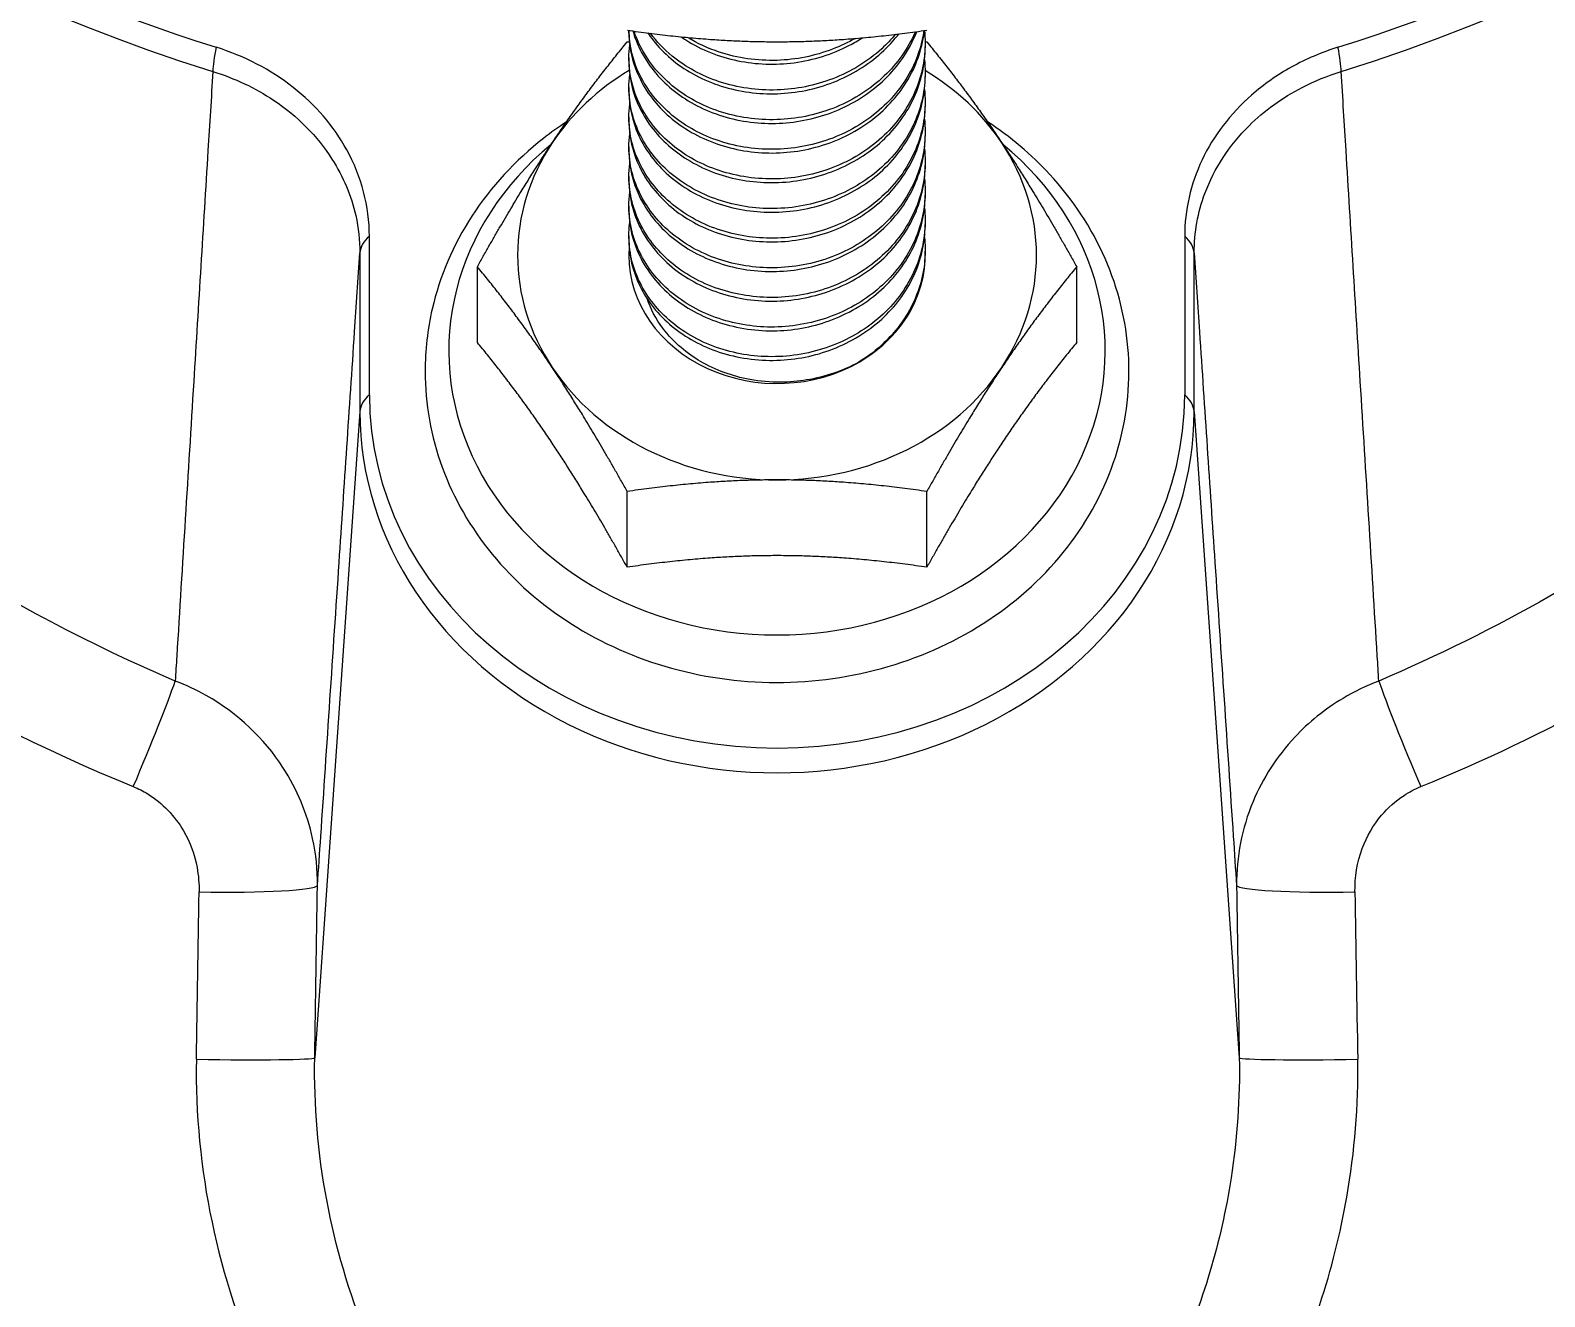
# Model space of a CAD drawing. Extents: x 0 to 216, y -4 to 280.
# Drawn here: x 65.376 to 69.636, y 144.346 to 147.908 of the extents above; entities that cross this region are included whole.
import ezdxf
from ezdxf import colors
from ezdxf.entities.mleader import LeaderData, LeaderLine
from ezdxf.math import Vec2, Vec3

# ---------------------------------------------------------------- set-up
doc = ezdxf.new("R2010")
doc.units = 0
doc.header["$LTSCALE"] = 10
doc.header["$MEASUREMENT"] = 0
doc.layers.add('CADdetails-1-ANNO', color=41, linetype='CONTINUOUS', lineweight=5)
doc.layers.add('CADdetails-3-FINE', color=11, linetype='CONTINUOUS', lineweight=5)
doc.styles.add('CADdetails-DIMENSIONS', font='ARIALN.TTF', dxfattribs={"height": 2.38})

msp = doc.modelspace()

# ---------------------------------------------------------------- linework, layer by layer
at = {"layer": 'CADdetails-3-FINE'}
for p, q in [((67.0595, 147.9078), (67.0595, 147.9032)), ((67.8928, 147.8719), (67.8928, 147.8615)), ((67.0595, 147.8303), (67.0595, 147.8198)), ((67.8928, 147.7886), (67.8928, 147.7782)), ((67.0595, 147.7469), (67.0595, 147.7365)), ((67.8928, 147.7053), (67.8928, 147.6948)), ((67.0595, 147.6636), (67.0595, 147.6532)), ((67.8928, 147.6219), (67.8928, 147.6115)), ((67.0595, 147.5803), (67.0595, 147.5698)), ((67.8928, 147.5386), (67.8928, 147.5282)), ((67.0595, 147.4969), (67.0595, 147.4865)), ((67.8928, 147.4553), (67.8928, 147.4448)), ((67.0595, 147.4136), (67.0595, 147.4032)), ((67.8928, 147.3719), (67.8928, 147.3615)), ((66.3294, 146.8824), (66.3294, 147.3286)), ((67.0595, 147.3303), (67.0595, 147.3198)), ((68.6229, 147.3286), (68.6229, 146.8824)), ((66.3028, 147.2821), (66.3028, 146.8358)), ((67.8928, 147.2886), (67.8928, 147.2782)), ((68.6496, 146.8358), (68.6496, 147.2821)), ((66.6332, 147.03), (66.6332, 147.2431)), ((68.3191, 147.03), (68.3191, 147.2431)), ((66.3028, 146.8358), (66.1758, 145.0181)), ((68.6496, 146.8358), (68.7765, 145.0181)), ((67.0547, 146.3978), (67.0547, 146.6109)), ((67.8976, 146.3978), (67.8976, 146.6109))]:
    msp.add_line(p, q, dxfattribs=at)
for centre, major_axis, ratio, start_param, end_param in [((67.4762, 151.6455), (-4.6467, 0), 0.866025, 5.86751, 7.507507), ((67.4762, 151.6455), (4.6467, 0), 0.866025, 5.058864, 6.698861), ((67.4762, 151.599), (-4.6734, 0), 0.866025, 6.222664, 7.507507), ((67.4762, 151.599), (4.6734, 0), 0.866025, 5.058864, 6.343707), ((65.957, 147.9515), (-0.0597, -0.1909), 0.169792, 5.262101, 5.750794), ((68.9953, 147.9515), (0.0597, -0.1909), 0.169792, 0.532392, 1.021084), ((67.4762, 147.2757), (-0.73, 0), 0.866025, 5.318126, 5.759587), ((67.4762, 147.2757), (-0.73, 0), 0.866025, 3.665191, 4.105035), ((67.4762, 147.0068), (-0.9233, 0), 0.866025, 5.471427, 10.236536), ((67.4762, 147.2757), (-0.73, 0), 0.866025, 5.759587, 6.806784), ((67.4762, 147.2757), (0.73, 0), 0.866025, 5.759587, 6.806784), ((66.5026, 147.2786), (-0.2, 0), 0.5, 5.759587, 6.248279), ((68.4497, 147.2786), (0.2, 0), 0.5, 0.034907, 0.523599), ((67.4762, 147.2757), (-0.4169, 0), 0.866025, 6.216881, 9.456617), ((67.4762, 147.2756), (0.4167, 0), 0.866025, 5.298147, 6.083545), ((67.4762, 147.2757), (0.73, 0), 0.866025, 3.665191, 4.712389), ((67.4762, 147.2757), (0.73, 0), 0.866025, 4.712389, 5.759587), ((66.5026, 146.8324), (-0.2, 0), 0.5, 5.759587, 6.248279), ((67.4762, 146.8824), (1.1467, 0), 0.866025, 3.141593, 6.283185), ((68.4497, 146.8324), (0.2, 0), 0.5, 0.034907, 0.523599), ((67.4762, 146.8358), (-1.1734, 0), 0.866025, 0, 3.141593), ((65.6654, 145.8136), (-0.1291, -0.3073), 0.038349, 1.479728, 2.620292), ((69.2869, 145.8136), (-0.1291, 0.3073), 0.038349, 0.5213, 1.661865), ((65.4851, 144.6672), (-0.2031, -11.29), 0.031125, 1.602051, 1.643803), ((65.8504, 145.5085), (0.3333, -0.0051), 0.072375, 4.713494, 6.252877), ((65.8182, 144.6613), (0.2031, 11.6233), 0.030233, 4.743612, 4.785364), ((69.102, 145.5085), (-0.3333, -0.0051), 0.072375, 0.030308, 1.569691), ((69.1341, 144.6613), (0.2031, -11.6233), 0.030233, 4.639414, 4.681166), ((69.4672, 144.6672), (-0.2031, 11.29), 0.031125, 1.497789, 1.539541), ((65.8427, 145.0239), (0.3333, -0.0055), 0.030686, 4.712896, 6.252943), ((69.1097, 145.0239), (-0.3333, -0.0055), 0.030686, 0.030243, 1.570289)]:
    msp.add_ellipse(centre, major_axis=major_axis, ratio=ratio, start_param=start_param, end_param=end_param, dxfattribs=at)
for points, knots in [([(62.8211, 151.9577), (62.7717, 151.8723), (62.7262, 151.7845), (62.4678, 151.2215), (62.3676, 150.6856), (62.4067, 149.9071), (62.437, 149.6849), (62.5822, 149.0259), (62.7509, 148.5887), (63.3027, 147.5974), (63.7429, 147.0637), (64.6871, 146.2768), (65.1578, 145.9878), (65.6654, 145.7808)], [-6.400554, -6.400554, -6.400554, -6.400554, -6.113838, -6.113838, -4.607716, -4.607716, -4.018804, -4.018804, -2.862647, -2.862647, -1.259429, -1.259429, 0, 0, 0, 0]), ([(69.2869, 145.7808), (69.6395, 145.9246), (69.9746, 146.108), (70.8692, 146.7258), (71.3678, 147.2394), (71.96, 148.1273), (72.1351, 148.4632), (72.4845, 149.3682), (72.5847, 149.9488), (72.5457, 150.7105), (72.5154, 150.9195), (72.3941, 151.4183), (72.2809, 151.6987), (72.1312, 151.9577)], [-9.551106, -9.551106, -9.551106, -9.551106, -8.676237, -8.676237, -7.032349, -7.032349, -6.113838, -6.113838, -4.607716, -4.607716, -4.018804, -4.018804, -3.15055, -3.15055, -3.15055, -3.15055]), ([(65.7832, 146.0777), (65.3087, 146.28), (64.8687, 146.5622), (63.9865, 147.3292), (63.5754, 147.8484), (63.0601, 148.8096), (62.9026, 149.2328), (62.767, 149.8689), (62.7388, 150.0831), (62.7215, 150.4377), (62.723, 150.5799), (62.7329, 150.7197)], [0, 0, 0, 0, 1.259429, 1.259429, 2.862647, 2.862647, 4.018804, 4.018804, 4.607716, 4.607716, 5.010096, 5.010096, 5.010096, 5.010096]), ([(72.2197, 150.7199), (72.2213, 150.6967), (72.2227, 150.6735), (72.25, 150.1238), (72.1565, 149.5637), (71.8303, 148.688), (71.6667, 148.3624), (71.1138, 147.5003), (70.648, 147.0001), (69.8119, 146.3973), (69.4987, 146.2182), (69.1691, 146.0777)], [4.541007, 4.541007, 4.541007, 4.541007, 4.607716, 4.607716, 6.113838, 6.113838, 7.032349, 7.032349, 8.676237, 8.676237, 9.551106, 9.551106, 9.551106, 9.551106]), ([(67.0595, 147.9032), (67.0595, 147.8686), (67.0657, 147.8341), (67.0939, 147.7579), (67.1198, 147.7179), (67.1887, 147.6486), (67.2311, 147.6201), (67.3268, 147.5791), (67.3792, 147.5669), (67.4872, 147.5606), (67.5418, 147.5666), (67.646, 147.5967), (67.6945, 147.6204), (67.7792, 147.6827), (67.8145, 147.7206), (67.8671, 147.8064), (67.8838, 147.8534), (67.8903, 147.9037), (67.8905, 147.9056), (67.8907, 147.9075)], [-24.1616101, -24.1616101, -24.1616101, -24.1616101, -24.0711545, -24.0711545, -23.9533889, -23.9533889, -23.8351028, -23.8351028, -23.7172949, -23.7172949, -23.5991623, -23.5991623, -23.4813072, -23.4813072, -23.363326, -23.363326, -23.245419, -23.245419, -23.2407649, -23.2407649, -23.2407649, -23.2407649]), ([(67.8909, 147.9075), (67.8922, 147.8957), (67.8928, 147.8839), (67.8928, 147.822), (67.8816, 147.7723), (67.839, 147.6815), (67.8087, 147.6409), (67.7314, 147.5705), (67.6844, 147.5418), (67.583, 147.5026), (67.5298, 147.4919), (67.4204, 147.4886), (67.3652, 147.4965), (67.2644, 147.5298), (67.2195, 147.5543), (67.1429, 147.6173), (67.1122, 147.6553), (67.0703, 147.7392), (67.0595, 147.7844), (67.0595, 147.83)], [-1.030649, -1.030649, -1.030649, -1.030649, -1.000369, -1.000369, -0.873072, -0.873072, -0.750578, -0.750578, -0.623165, -0.623165, -0.500558, -0.500558, -0.373027, -0.373027, -0.250308, -0.250308, -0.125179, -0.125179, -0.000001, -0.000001, -0.000001, -0.000001]), ([(67.8894, 147.9073), (67.8846, 147.8738), (67.8747, 147.8408), (67.839, 147.7648), (67.8087, 147.7242), (67.7314, 147.6539), (67.6844, 147.6251), (67.583, 147.5859), (67.5298, 147.5752), (67.4204, 147.5719), (67.3652, 147.5798), (67.2644, 147.6131), (67.2195, 147.6376), (67.1421, 147.7013), (67.111, 147.7402), (67.0707, 147.8227), (67.0604, 147.8649), (67.0596, 147.9078)], [-2.9498728, -2.9498728, -2.9498728, -2.9498728, -2.8640952, -2.8640952, -2.7424975, -2.7424975, -2.6160164, -2.6160164, -2.494307, -2.494307, -2.3677097, -2.3677097, -2.2458886, -2.2458886, -2.119175, -2.119175, -2.002461, -2.002461, -2.002461, -2.002461]), ([(67.0708, 147.9062), (67.0712, 147.9047), (67.0716, 147.9033), (67.0853, 147.8578), (67.1088, 147.8165), (67.1733, 147.7445), (67.2136, 147.7143), (67.3062, 147.669), (67.3579, 147.6544), (67.465, 147.6433), (67.5193, 147.6467), (67.6249, 147.6718), (67.675, 147.6933), (67.763, 147.7515), (67.8002, 147.7874), (67.8456, 147.8526), (67.8592, 147.8781), (67.8694, 147.9045)], [-22.1894316, -22.1894316, -22.1894316, -22.1894316, -22.185447, -22.185447, -22.0672178, -22.0672178, -21.9500762, -21.9500762, -21.8317719, -21.8317719, -21.7147542, -21.7147542, -21.5963719, -21.5963719, -21.4794722, -21.4794722, -21.4115159, -21.4115159, -21.4115159, -21.4115159]), ([(67.8649, 147.9039), (67.8633, 147.9002), (67.8617, 147.8964), (67.839, 147.8481), (67.8087, 147.8075), (67.7314, 147.7372), (67.6844, 147.7084), (67.583, 147.6692), (67.5298, 147.6585), (67.4204, 147.6552), (67.3652, 147.6631), (67.2644, 147.6965), (67.2195, 147.721), (67.1421, 147.7847), (67.111, 147.8235), (67.0838, 147.8793), (67.0784, 147.8924), (67.0741, 147.9058)], [-4.8506406, -4.8506406, -4.8506406, -4.8506406, -4.8405471, -4.8405471, -4.7198393, -4.7198393, -4.5942838, -4.5942838, -4.4734651, -4.4734651, -4.3477942, -4.3477942, -4.2268646, -4.2268646, -4.1010783, -4.1010783, -4.0634736, -4.0634736, -4.0634736, -4.0634736]), ([(67.1124, 147.9006), (67.1172, 147.8936), (67.1222, 147.8868), (67.1568, 147.8429), (67.1945, 147.8109), (67.2836, 147.7608), (67.3343, 147.7435), (67.4402, 147.7271), (67.4943, 147.7277), (67.6011, 147.7471), (67.6528, 147.7662), (67.7444, 147.8199), (67.7836, 147.8536), (67.8161, 147.8946), (67.8174, 147.8963), (67.8187, 147.8979)], [-20.2054718, -20.2054718, -20.2054718, -20.2054718, -20.1844577, -20.1844577, -20.0681208, -20.0681208, -19.9491376, -19.9491376, -19.8328672, -19.8328672, -19.7137934, -19.7137934, -19.5975814, -19.5975814, -19.5927447, -19.5927447, -19.5927447, -19.5927447]), ([(67.8095, 147.8968), (67.7977, 147.8826), (67.7848, 147.8691), (67.7313, 147.8205), (67.6844, 147.7918), (67.583, 147.7526), (67.5298, 147.7419), (67.4204, 147.7386), (67.3652, 147.7465), (67.2644, 147.7798), (67.2195, 147.8043), (67.1581, 147.8548), (67.1377, 147.8763), (67.1205, 147.8996)], [-6.7268375, -6.7268375, -6.7268375, -6.7268375, -6.682712, -6.682712, -6.5580751, -6.5580751, -6.4381405, -6.4381405, -6.3133892, -6.3133892, -6.1933444, -6.1933444, -6.1192706, -6.1192706, -6.1192706, -6.1192706]), ([(67.2061, 147.8899), (67.2105, 147.8868), (67.2149, 147.8838), (67.2629, 147.8533), (67.3126, 147.8334), (67.4173, 147.812), (67.471, 147.81), (67.5789, 147.8243), (67.6318, 147.8409), (67.6923, 147.8725), (67.7042, 147.8795), (67.7157, 147.8869)], [-18.1972221, -18.1972221, -18.1972221, -18.1972221, -18.184708, -18.184708, -18.0649913, -18.0649913, -17.9489594, -17.9489594, -17.8291503, -17.8291503, -17.7984682, -17.7984682, -17.7984682, -17.7984682]), ([(67.6958, 147.8852), (67.6758, 147.8737), (67.6546, 147.8636), (67.5829, 147.8359), (67.5298, 147.8252), (67.4204, 147.8219), (67.3651, 147.8298), (67.282, 147.8573), (67.2521, 147.8712), (67.2247, 147.888)], [-8.5601261, -8.5601261, -8.5601261, -8.5601261, -8.5074991, -8.5074991, -8.3884418, -8.3884418, -8.2646031, -8.2646031, -8.1880246, -8.1880246, -8.1880246, -8.1880246]), ([(66.3294, 147.3286), (66.3294, 147.3706), (66.324, 147.4125), (66.3026, 147.4944), (66.2867, 147.5342), (66.2292, 147.6386), (66.1779, 147.6982), (66.0519, 147.7971), (65.9782, 147.8354), (65.8982, 147.8604)], [-0.6106434, -0.6106434, -0.6106434, -0.6106434, -0.4997395, -0.4997395, -0.3888456, -0.3888456, -0.1945069, -0.1945069, 0, 0, 0, 0]), ([(67.0595, 147.8199), (67.0595, 147.7807), (67.0674, 147.7417), (67.1009, 147.6625), (67.1285, 147.6236), (67.2007, 147.5563), (67.2448, 147.529), (67.3427, 147.4914), (67.3955, 147.4811), (67.5041, 147.4784), (67.5589, 147.4864), (67.6619, 147.5204), (67.7092, 147.5458), (67.7912, 147.611), (67.825, 147.6506), (67.8734, 147.7386), (67.8878, 147.7859), (67.8925, 147.8434), (67.8928, 147.8525), (67.8928, 147.8615)], [-26.0668104, -26.0668104, -26.0668104, -26.0668104, -25.9643018, -25.9643018, -25.8466867, -25.8466867, -25.7271471, -25.7271471, -25.6095317, -25.6095317, -25.4901485, -25.4901485, -25.3725274, -25.3725274, -25.2533012, -25.2533012, -25.1356693, -25.1356693, -25.1135922, -25.1135922, -25.1135922, -25.1135922]), ([(69.0541, 147.8604), (69.0085, 147.8462), (68.9648, 147.8275), (68.8831, 147.7823), (68.8453, 147.7558), (68.7515, 147.6735), (68.7041, 147.6115), (68.6395, 147.4752), (68.6229, 147.4023), (68.6229, 147.3286)], [-0.6106434, -0.6106434, -0.6106434, -0.6106434, -0.4997395, -0.4997395, -0.3888456, -0.3888456, -0.1945069, -0.1945069, 0, 0, 0, 0]), ([(65.8892, 147.7922), (65.8846, 147.7181), (65.88, 147.644), (65.8621, 147.3533), (65.8487, 147.1366), (65.8353, 146.9199), (65.8194, 146.6625), (65.8035, 146.4051), (65.7861, 146.1244), (65.7846, 146.101), (65.7832, 146.0777)], [-3.531698, -3.531698, -3.531698, -3.531698, -3.207038, -3.207038, -2.257208, -2.257208, -2.257208, -1.128604, -1.128604, -1.026243, -1.026243, -1.026243, -1.026243]), ([(65.8892, 147.7922), (65.9506, 147.7733), (66.0085, 147.7459), (66.127, 147.6668), (66.1832, 147.6101), (66.2558, 147.4966), (66.2784, 147.443), (66.2988, 147.3528), (66.3028, 147.3174), (66.3028, 147.2821)], [-0.7707421, -0.7707421, -0.7707421, -0.7707421, -0.5739257, -0.5739257, -0.3188476, -0.3188476, -0.1226337, -0.1226337, 0, 0, 0, 0]), ([(67.8908, 147.8251), (67.8921, 147.8132), (67.8928, 147.8012), (67.8929, 147.7411), (67.8827, 147.6934), (67.8417, 147.6019), (67.8107, 147.5594), (67.7334, 147.489), (67.6886, 147.461), (67.5879, 147.4203), (67.5327, 147.4087), (67.4232, 147.4052), (67.3701, 147.4124), (67.2686, 147.4443), (67.2216, 147.4693), (67.1441, 147.5329), (67.1137, 147.57), (67.0709, 147.6537), (67.0596, 147.6997), (67.0595, 147.7587), (67.0602, 147.7711), (67.0618, 147.7834)], [-34.115565, -34.115565, -34.115565, -34.115565, -34.083951, -34.083951, -33.957161, -33.957161, -33.825399, -33.825399, -33.698725, -33.698725, -33.567084, -33.567084, -33.440525, -33.440525, -33.309005, -33.309005, -33.182562, -33.182562, -33.051162, -33.051162, -33.016164, -33.016164, -33.016164, -33.016164]), ([(68.6496, 147.2821), (68.6496, 147.3388), (68.6598, 147.3956), (68.7059, 147.5194), (68.7484, 147.5845), (68.8469, 147.682), (68.8974, 147.7185), (68.988, 147.7654), (69.0249, 147.7804), (69.0632, 147.7922)], [-0.7707421, -0.7707421, -0.7707421, -0.7707421, -0.5739418, -0.5739418, -0.3188565, -0.3188565, -0.1226371, -0.1226371, 0, 0, 0, 0]), ([(69.1691, 146.0777), (69.1677, 146.101), (69.1662, 146.1244), (69.1489, 146.4051), (69.1329, 146.6625), (69.117, 146.92), (69.1036, 147.1366), (69.0903, 147.3533), (69.0723, 147.6441), (69.0677, 147.7181), (69.0632, 147.7922)], [-3.130672, -3.130672, -3.130672, -3.130672, -3.028284, -3.028284, -1.899652, -1.899652, -1.899652, -0.949826, -0.949826, -0.625217, -0.625217, -0.625217, -0.625217]), ([(67.0595, 147.7365), (67.0595, 147.6943), (67.0687, 147.6524), (67.1058, 147.5713), (67.1345, 147.533), (67.2089, 147.4673), (67.2542, 147.4408), (67.3535, 147.4055), (67.4065, 147.3964), (67.5154, 147.3962), (67.5704, 147.4056), (67.6726, 147.4422), (67.7189, 147.4686), (67.7991, 147.536), (67.8318, 147.5767), (67.8773, 147.6661), (67.8901, 147.7136), (67.8927, 147.7673), (67.8928, 147.7728), (67.8928, 147.7782)], [-27.9784203, -27.9784203, -27.9784203, -27.9784203, -27.8676288, -27.8676288, -27.74984, -27.74984, -27.6290889, -27.6290889, -27.5113376, -27.5113376, -27.3907333, -27.3907333, -27.2730154, -27.2730154, -27.1525594, -27.1525594, -27.0348705, -27.0348705, -27.021635, -27.021635, -27.021635, -27.021635]), ([(67.8908, 147.7417), (67.8921, 147.7299), (67.8928, 147.718), (67.8929, 147.658), (67.8827, 147.6102), (67.8418, 147.5187), (67.8108, 147.4762), (67.7336, 147.4057), (67.6887, 147.3777), (67.588, 147.337), (67.5329, 147.3254), (67.4234, 147.3219), (67.3703, 147.329), (67.2688, 147.3609), (67.2217, 147.3859), (67.1442, 147.4495), (67.1138, 147.4866), (67.071, 147.5702), (67.0596, 147.6162), (67.0595, 147.6753), (67.0602, 147.6877), (67.0618, 147.7001)], [-32.053402, -32.053402, -32.053402, -32.053402, -32.02215, -32.02215, -31.896284, -31.896284, -31.765485, -31.765485, -31.639734, -31.639734, -31.509054, -31.509054, -31.383419, -31.383419, -31.252858, -31.252858, -31.127338, -31.127338, -30.996897, -30.996897, -30.961972, -30.961972, -30.961972, -30.961972]), ([(67.0595, 147.6532), (67.0595, 147.6092), (67.0695, 147.5657), (67.1095, 147.4819), (67.1403, 147.4429), (67.217, 147.3788), (67.2617, 147.354), (67.3603, 147.3206), (67.4133, 147.3124), (67.5225, 147.3136), (67.5776, 147.3239), (67.6792, 147.3622), (67.7249, 147.3893), (67.8039, 147.4579), (67.8359, 147.4993), (67.8796, 147.5896), (67.8913, 147.6372), (67.8928, 147.6886), (67.8928, 147.6917), (67.8928, 147.6948)], [-29.8991165, -29.8991165, -29.8991165, -29.8991165, -29.7832052, -29.7832052, -29.6606288, -29.6606288, -29.5427756, -29.5427756, -29.4246183, -29.4246183, -29.3028791, -29.3028791, -29.1847845, -29.1847845, -29.0631824, -29.0631824, -28.9451474, -28.9451474, -28.9374854, -28.9374854, -28.9374854, -28.9374854]), ([(67.8908, 147.6584), (67.8921, 147.6466), (67.8928, 147.6348), (67.893, 147.5749), (67.8828, 147.5271), (67.842, 147.4356), (67.811, 147.3931), (67.7338, 147.3226), (67.689, 147.2945), (67.5884, 147.2538), (67.5332, 147.2421), (67.4238, 147.2385), (67.3706, 147.2456), (67.2691, 147.2774), (67.2221, 147.3024), (67.1444, 147.3659), (67.114, 147.4029), (67.0711, 147.4865), (67.0597, 147.5325), (67.0595, 147.5917), (67.0602, 147.6043), (67.0618, 147.6167)], [-30.006166, -30.006166, -30.006166, -30.006166, -29.975384, -29.975384, -29.850435, -29.850435, -29.720588, -29.720588, -29.595753, -29.595753, -29.466024, -29.466024, -29.341303, -29.341303, -29.211692, -29.211692, -29.087084, -29.087084, -28.957592, -28.957592, -28.922587, -28.922587, -28.922587, -28.922587]), ([(66.4862, 146.949), (66.4862, 146.8573), (66.5026, 146.7656), (66.5665, 146.5911), (66.6143, 146.5084), (66.7368, 146.3592), (66.812, 146.2931), (66.9827, 146.1842), (67.0786, 146.1419), (67.2811, 146.0858), (67.3877, 146.0722), (67.6008, 146.0756), (67.7072, 146.0927), (67.9086, 146.1559), (68.0036, 146.202), (68.1717, 146.3188), (68.2451, 146.3892), (68.3619, 146.5467), (68.4059, 146.6334), (68.4598, 146.8136), (68.4705, 146.9068), (68.4586, 147.0907), (68.4363, 147.1813), (68.3612, 147.3524), (68.3081, 147.4326), (68.1914, 147.5588), (68.1326, 147.6084), (68.0681, 147.6509)], [0, 0, 0, 0, 0.307176, 0.307176, 0.617837, 0.617837, 0.936048, 0.936048, 1.260887, 1.260887, 1.589273, 1.589273, 1.918601, 1.918601, 2.246726, 2.246726, 2.570881, 2.570881, 2.887911, 2.887911, 3.19753, 3.19753, 3.504831, 3.504831, 3.81672, 3.81672, 4.062133, 4.062133, 4.062133, 4.062133]), ([(66.8842, 147.6509), (66.8619, 147.6362), (66.8402, 147.6206), (66.7398, 147.542), (66.6713, 147.4679), (66.5654, 147.3048), (66.5273, 147.2162), (66.4929, 147.0666), (66.4862, 147.0078), (66.4862, 146.949)], [5.3626447, 5.3626447, 5.3626447, 5.3626447, 5.4476765, 5.4476765, 5.770745, 5.770745, 6.0862955, 6.0862955, 6.2831853, 6.2831853, 6.2831853, 6.2831853]), ([(67.8908, 147.5751), (67.8921, 147.5635), (67.8928, 147.5518), (67.8931, 147.4921), (67.8829, 147.4443), (67.8423, 147.3528), (67.8114, 147.3102), (67.7344, 147.2396), (67.6896, 147.2115), (67.589, 147.1706), (67.5339, 147.1589), (67.4245, 147.1551), (67.3713, 147.1622), (67.2697, 147.1938), (67.2226, 147.2187), (67.1449, 147.282), (67.1144, 147.3191), (67.0713, 147.4025), (67.0598, 147.4485), (67.0594, 147.5079), (67.0602, 147.5207), (67.0618, 147.5334)], [-27.973612, -27.973612, -27.973612, -27.973612, -27.943498, -27.943498, -27.819454, -27.819454, -27.690549, -27.690549, -27.566617, -27.566617, -27.437829, -27.437829, -27.31401, -27.31401, -27.185338, -27.185338, -27.061631, -27.061631, -26.933076, -26.933076, -26.897708, -26.897708, -26.897708, -26.897708]), ([(67.0595, 147.5698), (67.0595, 147.5255), (67.0697, 147.4816), (67.1102, 147.3976), (67.1411, 147.3586), (67.2182, 147.2947), (67.2629, 147.2701), (67.3635, 147.2364), (67.4187, 147.2283), (67.528, 147.2312), (67.5812, 147.2417), (67.6828, 147.2805), (67.7298, 147.3091), (67.8075, 147.379), (67.838, 147.4195), (67.8811, 147.5102), (67.8926, 147.5597), (67.8928, 147.6103), (67.8928, 147.6109), (67.8928, 147.6115)], [-31.8321219, -31.8321219, -31.8321219, -31.8321219, -31.7144138, -31.7144138, -31.5909514, -31.5909514, -31.4722516, -31.4722516, -31.3489009, -31.3489009, -31.230308, -31.230308, -31.1070687, -31.1070687, -30.9885824, -30.9885824, -30.8654542, -30.8654542, -30.8639521, -30.8639521, -30.8639521, -30.8639521]), ([(67.8908, 147.4917), (67.8921, 147.4805), (67.8927, 147.4691), (67.8932, 147.4097), (67.8832, 147.362), (67.8428, 147.2703), (67.812, 147.2277), (67.7353, 147.1569), (67.6906, 147.1287), (67.5902, 147.0876), (67.5351, 147.0758), (67.4258, 147.0717), (67.3726, 147.0786), (67.2709, 147.1099), (67.2237, 147.1347), (67.1458, 147.1978), (67.1151, 147.2347), (67.0717, 147.3181), (67.06, 147.364), (67.0594, 147.4238), (67.0601, 147.437), (67.0618, 147.4501)], [-25.955378, -25.955378, -25.955378, -25.955378, -25.926296, -25.926296, -25.803143, -25.803143, -25.675166, -25.675166, -25.552123, -25.552123, -25.424261, -25.424261, -25.301327, -25.301327, -25.17358, -25.17358, -25.050755, -25.050755, -24.923122, -24.923122, -24.886886, -24.886886, -24.886886, -24.886886]), ([(67.0595, 147.4865), (67.0595, 147.4419), (67.0698, 147.3978), (67.1106, 147.3137), (67.1416, 147.2748), (67.2188, 147.211), (67.2636, 147.1864), (67.3643, 147.1529), (67.4195, 147.1449), (67.5289, 147.148), (67.582, 147.1586), (67.6835, 147.1976), (67.7306, 147.2262), (67.8081, 147.2963), (67.8385, 147.3369), (67.8813, 147.4276), (67.8927, 147.4772), (67.8928, 147.5275), (67.8928, 147.5279), (67.8928, 147.5282)], [-33.7787226, -33.7787226, -33.7787226, -33.7787226, -33.6596309, -33.6596309, -33.5352681, -33.5352681, -33.4157049, -33.4157049, -33.2914554, -33.2914554, -33.1720008, -33.1720008, -33.0478643, -33.0478643, -32.9285182, -32.9285182, -32.8044945, -32.8044945, -32.803694, -32.803694, -32.803694, -32.803694]), ([(67.0595, 147.4032), (67.0595, 147.3585), (67.0698, 147.3143), (67.1108, 147.2301), (67.1418, 147.1912), (67.2191, 147.1274), (67.264, 147.1029), (67.3647, 147.0695), (67.4199, 147.0615), (67.5293, 147.0647), (67.5825, 147.0754), (67.6839, 147.1144), (67.7309, 147.1431), (67.8084, 147.2134), (67.8387, 147.2539), (67.8815, 147.3447), (67.8928, 147.3944), (67.8928, 147.4445), (67.8928, 147.4447), (67.8928, 147.4448)], [-35.7393163, -35.7393163, -35.7393163, -35.7393163, -35.6190658, -35.6190658, -35.4937915, -35.4937915, -35.3733531, -35.3733531, -35.2481933, -35.2481933, -35.1278648, -35.1278648, -35.0028193, -35.0028193, -34.8826006, -34.8826006, -34.7576692, -34.7576692, -34.7572514, -34.7572514, -34.7572514, -34.7572514]), ([(67.8908, 147.4084), (67.892, 147.3977), (67.8927, 147.387), (67.8934, 147.3282), (67.8837, 147.2804), (67.8438, 147.1886), (67.8133, 147.1459), (67.737, 147.0748), (67.6925, 147.0465), (67.5924, 147.0049), (67.5374, 146.9928), (67.4281, 146.9882), (67.3748, 146.9949), (67.273, 147.0256), (67.2257, 147.0502), (67.1473, 147.1129), (67.1164, 147.1496), (67.0724, 147.2327), (67.0604, 147.2785), (67.0593, 147.339), (67.06, 147.3529), (67.0618, 147.3667)], [-23.950906, -23.950906, -23.950906, -23.950906, -23.923512, -23.923512, -23.801227, -23.801227, -23.67416, -23.67416, -23.551981, -23.551981, -23.425026, -23.425026, -23.302953, -23.302953, -23.176109, -23.176109, -23.054142, -23.054142, -22.927409, -22.927409, -22.889402, -22.889402, -22.889402, -22.889402]), ([(67.0595, 147.3198), (67.0595, 147.2751), (67.0698, 147.2308), (67.1109, 147.1466), (67.142, 147.1077), (67.2193, 147.044), (67.2642, 147.0195), (67.3649, 146.9861), (67.4201, 146.9782), (67.5296, 146.9814), (67.5827, 146.9921), (67.6842, 147.0312), (67.7311, 147.06), (67.8086, 147.1302), (67.8388, 147.1708), (67.8816, 147.2617), (67.8928, 147.3113), (67.8928, 147.3613), (67.8928, 147.3614), (67.8928, 147.3615)], [-37.71417, -37.71417, -37.71417, -37.71417, -37.5928807, -37.5928807, -37.4666857, -37.4666857, -37.3453626, -37.3453626, -37.2192832, -37.2192832, -37.0980711, -37.0980711, -36.9721071, -36.9721071, -36.8510059, -36.8510059, -36.7251572, -36.7251572, -36.7249473, -36.7249473, -36.7249473, -36.7249473]), ([(67.8908, 147.3251), (67.8919, 147.3154), (67.8925, 147.3057), (67.8938, 147.248), (67.8846, 147.2002), (67.8456, 147.1083), (67.8155, 147.0653), (67.7557, 147.0086), (67.7321, 146.9905), (67.7065, 146.9749)], [-21.9593005, -21.9593005, -21.9593005, -21.9593005, -21.9347465, -21.9347465, -21.813292, -21.813292, -21.6871083, -21.6871083, -21.6173294, -21.6173294, -21.6173294, -21.6173294]), ([(66.1835, 145.5027), (66.1866, 145.5485), (66.1897, 145.5944), (66.21, 145.8972), (66.2272, 146.1542), (66.2444, 146.4112), (66.2589, 146.6275), (66.2734, 146.8438), (66.2928, 147.1341), (66.2978, 147.2081), (66.3028, 147.2821)], [0.92718, 0.92718, 0.92718, 0.92718, 1.128604, 1.128604, 2.257208, 2.257208, 2.257208, 3.207038, 3.207038, 3.531698, 3.531698, 3.531698, 3.531698]), ([(67.8846, 147.204), (67.89, 147.2284), (67.8928, 147.2532), (67.8928, 147.2781), (67.8928, 147.2781), (67.8928, 147.2782)], [-38.7702319, -38.7702319, -38.7702319, -38.7702319, -38.70710418, -38.70710418, -38.70700707, -38.70700707, -38.70700707, -38.70700707]), ([(68.6496, 147.2821), (68.6545, 147.2081), (68.6595, 147.1342), (68.6789, 146.8439), (68.6934, 146.6275), (68.7079, 146.4112), (68.7252, 146.1542), (68.7424, 145.8972), (68.7627, 145.5944), (68.7658, 145.5485), (68.7688, 145.5027)], [0.625217, 0.625217, 0.625217, 0.625217, 0.949826, 0.949826, 1.899652, 1.899652, 1.899652, 3.028284, 3.028284, 3.229735, 3.229735, 3.229735, 3.229735]), ([(67.7065, 146.9749), (67.6614, 146.9501), (67.6115, 146.933), (67.514, 146.9171), (67.4589, 146.9149), (67.3498, 146.935), (67.303, 146.9522), (67.2249, 146.9979), (67.186, 147.0285), (67.1354, 147.0964), (67.1206, 147.1242), (67.1106, 147.1533)], [0, 0, 0, 0, 0.1206567, 0.1206567, 0.2260747, 0.2260747, 0.3138765, 0.3138765, 0.3907625, 0.3907625, 0.4376187, 0.4376187, 0.4376187, 0.4376187]), ([(66.1835, 145.5027), (66.1838, 145.5469), (66.1793, 145.5912), (66.1546, 145.7046), (66.1267, 145.7726), (66.0339, 145.9156), (65.9599, 145.9865), (65.8427, 146.0526), (65.8135, 146.0662), (65.7832, 146.0777)], [0, 0, 0, 0, 0.0542979, 0.0542979, 0.1411744, 0.1411744, 0.254114, 0.254114, 0.2891759, 0.2891759, 0.2891759, 0.2891759]), ([(69.1691, 146.0777), (69.1339, 146.0644), (69.1001, 146.048), (69.0174, 145.9987), (68.9717, 145.9616), (68.8819, 145.8658), (68.8424, 145.8039), (68.7836, 145.6628), (68.7682, 145.5825), (68.7688, 145.5027)], [0, 0, 0, 0, 0.0408375, 0.0408375, 0.1061774, 0.1061774, 0.1911194, 0.1911194, 0.2891752, 0.2891752, 0.2891752, 0.2891752]), ([(65.6654, 145.7808), (65.6795, 145.775), (65.6932, 145.7681), (65.7478, 145.7345), (65.7821, 145.6982), (65.825, 145.6244), (65.8378, 145.5893), (65.8488, 145.5304), (65.8507, 145.5074), (65.8504, 145.4844)], [-0.2891759, -0.2891759, -0.2891759, -0.2891759, -0.254114, -0.254114, -0.1411744, -0.1411744, -0.0542979, -0.0542979, 0, 0, 0, 0]), ([(69.102, 145.4844), (69.1013, 145.5259), (69.1081, 145.5676), (69.1351, 145.6406), (69.1533, 145.6725), (69.195, 145.7217), (69.2162, 145.7406), (69.2547, 145.7658), (69.2705, 145.774), (69.2869, 145.7808)], [-0.2891752, -0.2891752, -0.2891752, -0.2891752, -0.1911194, -0.1911194, -0.1061774, -0.1061774, -0.0408375, -0.0408375, 0, 0, 0, 0]), ([(67.1556, 143.367), (67.1385, 143.3729), (67.1215, 143.3793), (66.9367, 143.4538), (66.7852, 143.5649), (66.5157, 143.8532), (66.4031, 144.0366), (66.2216, 144.481), (66.1706, 144.7509), (66.1758, 145.0181)], [2.485884, 2.485884, 2.485884, 2.485884, 2.537134, 2.537134, 3.050255, 3.050255, 3.627498, 3.627498, 4.351324, 4.351324, 4.351324, 4.351324]), ([(68.7765, 145.0181), (68.7787, 144.9054), (68.7709, 144.7921), (68.7258, 144.5016), (68.6737, 144.3264), (68.5019, 143.9498), (68.366, 143.7553), (68.077, 143.5001), (67.942, 143.4171), (67.7968, 143.367)], [0, 0, 0, 0, 0.305335, 0.305335, 0.793871, 0.793871, 1.428968, 1.428968, 1.865442, 1.865442, 1.865442, 1.865442]), ([(65.8427, 145.0137), (65.8374, 144.7063), (65.903, 144.3978), (66.1326, 143.8926), (66.2744, 143.6851), (66.6125, 143.3601), (66.8021, 143.2353), (67.0332, 143.1516), (67.0543, 143.1445), (67.0757, 143.1379)], [-4.351324, -4.351324, -4.351324, -4.351324, -3.627498, -3.627498, -3.050255, -3.050255, -2.537134, -2.537134, -2.485884, -2.485884, -2.485884, -2.485884]), ([(67.8767, 143.1379), (68.0581, 143.1941), (68.227, 143.2872), (68.5892, 143.5745), (68.76, 143.7942), (68.9771, 144.2219), (69.0433, 144.4215), (69.1014, 144.7541), (69.1119, 144.884), (69.1097, 145.0137)], [-1.865442, -1.865442, -1.865442, -1.865442, -1.428968, -1.428968, -0.793871, -0.793871, -0.305335, -0.305335, 0, 0, 0, 0])]:
    msp.add_open_spline(points, degree=3, knots=knots, dxfattribs=at)
for points, weights in [([(66.844, 147.5918), (66.9418, 147.7385), (67.0547, 147.8753)], [1, 1.0379548493, 1]), ([(67.0547, 147.8753), (67.0577, 147.8757), (67.0608, 147.8762)], [1, 1.00049141177, 1.00097009866]), ([(67.0552, 147.9084), (67.2808, 147.8759), (67.4762, 147.8759)], [1, 1.0379548493, 1]), ([(67.4762, 147.8759), (67.6715, 147.8759), (67.8972, 147.9084)], [1, 1.0379548493, 1]), ([(67.8928, 147.876), (67.8952, 147.8756), (67.8976, 147.8753)], [1.00077428072, 1.00039117187, 1]), ([(67.8976, 147.8753), (68.0106, 147.7385), (68.1084, 147.5918)], [1, 1.0379548493, 1]), ([(66.6332, 147.2431), (66.7462, 147.4451), (66.844, 147.5918)], [1, 1.0379548493, 1]), ([(68.1084, 147.5918), (68.2062, 147.4451), (68.3191, 147.2431)], [1, 1.0379548493, 1]), ([(66.844, 146.9596), (66.7462, 147.1063), (66.6332, 147.2431)], [1, 1.0379548493, 1]), ([(68.3191, 147.2431), (68.2062, 147.1063), (68.1084, 146.9596)], [1, 1.0379548493, 1]), ([(66.844, 146.7465), (66.7462, 146.8932), (66.6332, 147.03)], [1, 1.04957960253, 1.02252477542]), ([(68.3191, 147.03), (68.2062, 146.8932), (68.1084, 146.7465)], [1.02252477542, 1.04957960253, 1]), ([(67.0547, 146.6109), (66.9418, 146.8129), (66.844, 146.9596)], [1, 1.0379548493, 1]), ([(68.1084, 146.9596), (68.0106, 146.8129), (67.8976, 146.6109)], [1, 1.0379548493, 1]), ([(67.0547, 146.3978), (66.9418, 146.5998), (66.844, 146.7465)], [1.02252477542, 1.04957960253, 1]), ([(68.1084, 146.7465), (68.0106, 146.5998), (67.8976, 146.3978)], [1, 1.04957960253, 1.02252477542]), ([(67.4762, 146.6435), (67.2806, 146.6435), (67.0547, 146.6109)], [1, 1.0379548493, 1]), ([(67.8976, 146.6109), (67.6718, 146.6435), (67.4762, 146.6435)], [1, 1.0379548493, 1]), ([(67.4762, 146.4304), (67.2806, 146.4304), (67.0547, 146.3978)], [1, 1.04957960253, 1.02252477542]), ([(67.8976, 146.3978), (67.6718, 146.4304), (67.4762, 146.4304)], [1.02252477542, 1.04957960253, 1])]:
    msp.add_rational_spline(points, weights, degree=2, dxfattribs=at)
msp.add_open_spline([(67.0595, 147.83), (67.0595, 147.8423), (67.0603, 147.8546), (67.0618, 147.8667)], degree=3, dxfattribs=at)

# ---------------------------------------------------------------- leaders
at = {"layer": 'CADdetails-1-ANNO'}
ml = msp.add_multileader_mtext('Standard', dxfattribs=at)
ml.set_content('', color=256, style='CADdetails-DIMENSIONS')
ml.set_leader_properties()
ml.build(insert=Vec2(0, 0))
ml.multileader.update_dxf_attribs({"dogleg_length": 2, "arrow_head_size": 2.38})
ctx = ml.context
ctx.base_point, ctx.char_height, ctx.arrow_head_size, ctx.landing_gap_size, ctx.plane_origin = Vec3(110.6376, 145.6075), 2.38, 2.38, 1.5, Vec3(69.367, 155.2042)
notes = []
notes.append((ctx, [(0, (1, 1, 0), (108.6376, 145.6075), (1, 0), 2, [(0, [(69.367, 155.2042)], 0, [])])]))
ctx.mtext.insert, ctx.mtext.flow_direction = Vec3(112.1376, 146.7975), 5
for ctx, leaders in notes:
    for number, flags, end, landing, length, lines in leaders:
        leader = LeaderData()
        leader.index, (leader.has_last_leader_line, leader.has_dogleg_vector, leader.attachment_direction) = number, flags
        leader.last_leader_point, leader.dogleg_vector, leader.dogleg_length = Vec3(end), Vec3(landing), length
        for number, points, colour, breaks in lines:
            line = LeaderLine()
            line.index, line.vertices, line.color, line.breaks = number, Vec3.list(points), colors.encode_raw_color(colour), breaks
            leader.lines.append(line)
        ctx.leaders.append(leader)

doc.saveas('drawing.dxf')
